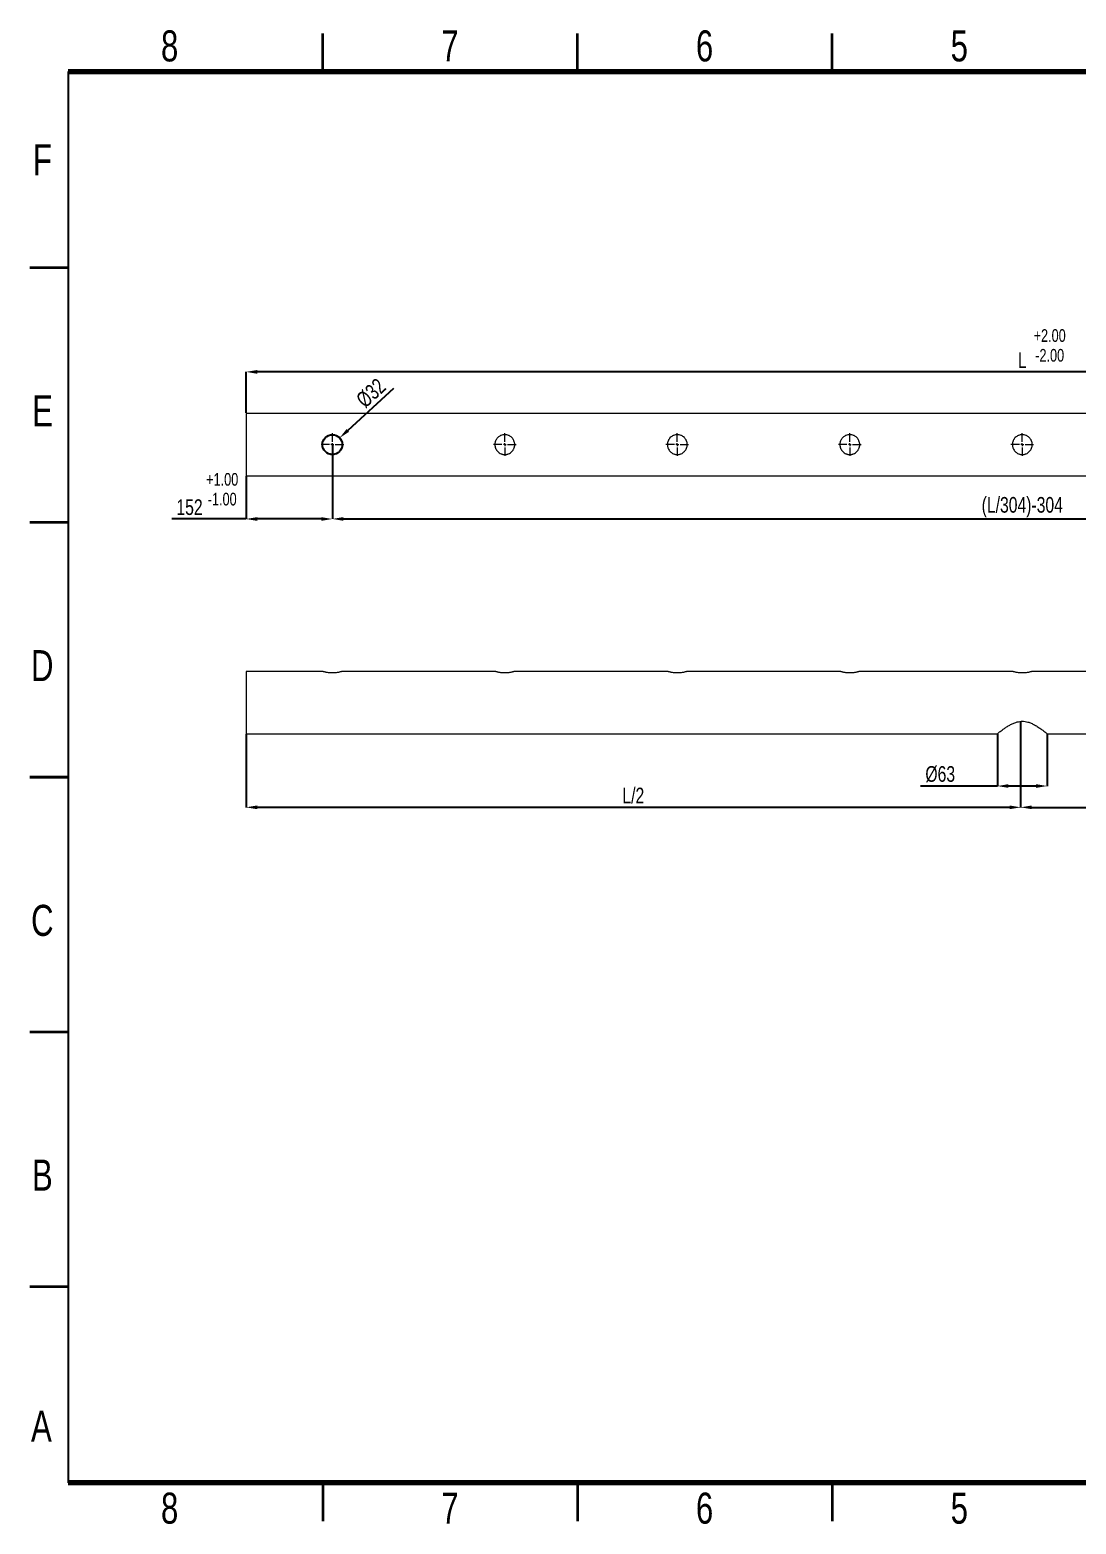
# Model space of a CAD drawing. Header units: millimetres. Extents: x -2608 to 1105, y -1717 to 906.
# Drawn here: x -2608 to -770, y -1717 to 906 of the extents above; entities that cross this region are included whole.
import ezdxf

# ---------------------------------------------------------------- set-up
doc = ezdxf.new("R2010")
doc.units = ezdxf.units.MM
doc.linetypes.add('SLD-Solid', pattern=[0])
doc.styles.add('SLDTEXTSTYLE0', font='TXT', dxfattribs={"width": 0.75})
doc.dimstyles.new('SLDDIMSTYLE30', dxfattribs={"dimscale": 13, "dimtxt": 2.116667, "dimasz": 1.5, "dimexe": 0, "dimexo": 0.0625, "dimgap": 0.529167, "dimtad": 1, "dimdec": 0, "dimrnd": 1e-09, "dimzin": 12, "dimdsep": 46, "dimtxsty": 'SLDTEXTSTYLE0', "dimcen": 0.09, "dimadec": 0, "dimazin": 3, "dimtfac": 1, "dimtdec": 0, "dimtofl": 0, "dimtmove": 0, "dimatfit": 3, "dimfxl": 1, "dimfrac": 2, "dimtolj": 1, "dimtzin": 12, "dimarcsym": 0})

# ---------------------------------------------------------------- blocks, each defined once
blk = doc.blocks.new('SW_CENTERMARKSYMBOL_1')
at = {"color": 0, "linetype": 'SLD-Solid', "lineweight": 0}
for p, q in [((-0.25, 0), (-1, 0)), ((0, 0), (-0.125, 0)), ((0, 0.25), (0, 1)), ((0, 0), (0, 0.125)), ((0, 0), (0, -0.125)), ((0, 0), (0.125, 0)), ((0.25, 0), (1, 0)), ((0, -0.25), (0, -1))]:
    blk.add_line(p, q, dxfattribs=at)
blk = doc.blocks.new('SW_CENTERMARKSYMBOL_2')
at = {"color": 0, "linetype": 'SLD-Solid', "lineweight": 0}
for p, q in [((-0.25, 0), (-1, 0)), ((0, 0), (-0.125, 0)), ((0, 0.25), (0, 1)), ((0, 0), (0, 0.125)), ((0, 0), (0, -0.125)), ((0, 0), (0.125, 0)), ((0.25, 0), (1, 0)), ((0, -0.25), (0, -1))]:
    blk.add_line(p, q, dxfattribs=at)
blk = doc.blocks.new('SW_CENTERMARKSYMBOL_3')
at = {"color": 0, "linetype": 'SLD-Solid', "lineweight": 0}
for p, q in [((-0.25, 0), (-1, 0)), ((0, 0), (-0.125, 0)), ((0, 0.25), (0, 1)), ((0, 0), (0, 0.125)), ((0, 0), (0, -0.125)), ((0, 0), (0.125, 0)), ((0.25, 0), (1, 0)), ((0, -0.25), (0, -1))]:
    blk.add_line(p, q, dxfattribs=at)
blk = doc.blocks.new('SW_CENTERMARKSYMBOL_4')
at = {"color": 0, "linetype": 'SLD-Solid', "lineweight": 0}
for p, q in [((-0.25, 0), (-1, 0)), ((0, 0), (-0.125, 0)), ((0, 0.25), (0, 1)), ((0, 0), (0, 0.125)), ((0, 0), (0, -0.125)), ((0, 0), (0.125, 0)), ((0.25, 0), (1, 0)), ((0, -0.25), (0, -1))]:
    blk.add_line(p, q, dxfattribs=at)
blk = doc.blocks.new('SW_CENTERMARKSYMBOL_5')
at = {"color": 0, "linetype": 'SLD-Solid', "lineweight": 0}
for p, q in [((-0.25, 0), (-1, 0)), ((0, 0), (-0.125, 0)), ((0, 0.25), (0, 1)), ((0, 0), (0, 0.125)), ((0, 0), (0, -0.125)), ((0, 0), (0.125, 0)), ((0.25, 0), (1, 0)), ((0, -0.25), (0, -1))]:
    blk.add_line(p, q, dxfattribs=at)
blk = doc.blocks.new('*D13')
at = {"color": 0, "lineweight": -2, "transparency": 16777216}
for p, q in [((-2228, 233.9), (-2228, 306)), ((478.5, 306), (-2208.5, 306)), ((498, 233.9), (498, 306))]:
    blk.add_line(p, q, dxfattribs=at)
at = {"color": 0, "transparency": 16777216}
for points in [[(-2208.5, 309.2), (-2208.5, 302.7), (-2228, 306)], [(478.5, 309.2), (478.5, 302.7), (498, 306)]]:
    blk.add_solid(points, dxfattribs=at)
at = {"layer": 'Defpoints', "color": 0, "transparency": 16777216}
for p in [(-2228, 306), (-2228, 233.1), (498, 233.1)]:
    blk.add_point(p, dxfattribs=at)
at = {"color": 0, "transparency": 16777216, "insert": (-865, 326.6), "char_height": 27.52, "attachment_point": 5, "style": 'SLDTEXTSTYLE0'}
blk.add_mtext('\\A1;L', dxfattribs=at)
blk = doc.blocks.new('*D16')
at = {"color": 0, "lineweight": -2, "transparency": 16777216}
for p, q in [((-2076.5, 157.6), (-2076.5, 47.7)), ((-2228, 122.7), (-2228, 47.7)), ((-2228, 47.7), (-2358.2, 47.7)), ((-2096, 47.7), (-2208.5, 47.7))]:
    blk.add_line(p, q, dxfattribs=at)
at = {"color": 0, "transparency": 16777216}
for points in [[(-2208.5, 50.9), (-2208.5, 44.4), (-2228, 47.7)], [(-2096, 50.9), (-2096, 44.4), (-2076.5, 47.7)]]:
    blk.add_solid(points, dxfattribs=at)
at = {"layer": 'Defpoints', "color": 0, "transparency": 16777216}
for p in [(-2076.5, 158.4), (-2228, 123.5), (-2228, 47.7)]:
    blk.add_point(p, dxfattribs=at)
at = {"color": 0, "transparency": 16777216, "insert": (-2327.3, 68.3), "char_height": 27.52, "attachment_point": 5, "style": 'SLDTEXTSTYLE0'}
blk.add_mtext('\\A1;152', dxfattribs=at)
blk = doc.blocks.new('*D18')
at = {"color": 0, "lineweight": -2, "transparency": 16777216}
for p, q in [((-2076.5, 177.5), (-2076.5, 47.8)), ((346.6, 177.5), (346.6, 47.8)), ((-2057, 47.8), (327.1, 47.8))]:
    blk.add_line(p, q, dxfattribs=at)
at = {"color": 0, "transparency": 16777216}
for points in [[(-2057, 51), (-2057, 44.5), (-2076.5, 47.8)], [(327.1, 51), (327.1, 44.5), (346.6, 47.8)]]:
    blk.add_solid(points, dxfattribs=at)
at = {"layer": 'Defpoints', "color": 0, "transparency": 16777216}
for p in [(-2076.5, 178.3), (346.6, 178.3), (346.6, 47.8)]:
    blk.add_point(p, dxfattribs=at)
at = {"color": 0, "transparency": 16777216, "insert": (-865, 68.4), "char_height": 27.517, "attachment_point": 5, "style": 'SLDTEXTSTYLE0'}
blk.add_mtext('\\A1;(L/304)-304', dxfattribs=at)
blk = doc.blocks.new('*D19')
at = {"color": 0, "lineweight": -2, "transparency": 16777216}
for p, q in [((-867.9, -308.3), (-867.9, -458.6)), ((-2228, -330.2), (-2228, -458.6)), ((-887.4, -458.6), (-2208.5, -458.6))]:
    blk.add_line(p, q, dxfattribs=at)
at = {"color": 0, "transparency": 16777216}
for points in [[(-2208.5, -455.3), (-2208.5, -461.8), (-2228, -458.6)], [(-887.4, -455.3), (-887.4, -461.8), (-867.9, -458.6)]]:
    blk.add_solid(points, dxfattribs=at)
at = {"layer": 'Defpoints', "color": 0, "transparency": 16777216}
for p in [(-867.9, -307.5), (-2228, -329.4), (-2228, -458.6)]:
    blk.add_point(p, dxfattribs=at)
at = {"color": 0, "transparency": 16777216, "insert": (-1548, -438), "char_height": 27.52, "attachment_point": 5, "style": 'SLDTEXTSTYLE0'}
blk.add_mtext('\\A1;L/2', dxfattribs=at)
blk = doc.blocks.new('*D20')
at = {"color": 0, "lineweight": -2, "transparency": 16777216}
for p, q in [((-867.9, -308.3), (-867.9, -458.6)), ((498, -330.2), (498, -458.6)), ((-848.4, -458.6), (478.5, -458.6))]:
    blk.add_line(p, q, dxfattribs=at)
at = {"color": 0, "transparency": 16777216}
for points in [[(-848.4, -455.3), (-848.4, -461.8), (-867.9, -458.6)], [(478.5, -455.3), (478.5, -461.8), (498, -458.6)]]:
    blk.add_solid(points, dxfattribs=at)
at = {"layer": 'Defpoints', "color": 0, "transparency": 16777216}
for p in [(-867.9, -307.5), (498, -329.4), (498, -458.6)]:
    blk.add_point(p, dxfattribs=at)
at = {"color": 0, "transparency": 16777216, "insert": (-185, -438), "char_height": 27.52, "attachment_point": 5, "style": 'SLDTEXTSTYLE0'}
blk.add_mtext('\\A1;L/2', dxfattribs=at)
blk = doc.blocks.new('*D21')
at = {"color": 0, "lineweight": -2, "transparency": 16777216}
for p, q in [((-1969.2, 276.6), (-2049.3, 203.2)), ((-2077.7, 178.3), (-2075.4, 178.3)), ((-2076.5, 177.1), (-2076.5, 179.5))]:
    blk.add_line(p, q, dxfattribs=at)
at = {"color": 0, "transparency": 16777216}
blk.add_solid([(-2051.5, 205.6), (-2047.1, 200.8), (-2063.7, 190.1)], dxfattribs=at)
at = {"layer": 'Defpoints', "color": 0, "transparency": 16777216}
for p in [(-2063.7, 190.1), (-2089.4, 166.5)]:
    blk.add_point(p, dxfattribs=at)
at = {"color": 0, "transparency": 16777216, "insert": (-2008.5, 268.6), "char_height": 27.52, "attachment_point": 5, "rotation": 42.4722, "style": 'SLDTEXTSTYLE0'}
blk.add_mtext('\\A1;%%C32', dxfattribs=at)
blk = doc.blocks.new('*D22')
at = {"color": 0, "lineweight": -2, "transparency": 16777216}
for p, q in [((-908.8, -330.2), (-908.8, -421.2)), ((-821.2, -330.2), (-821.2, -421.2)), ((-908.8, -421.2), (-1043.5, -421.2)), ((-840.7, -421.2), (-889.3, -421.2))]:
    blk.add_line(p, q, dxfattribs=at)
at = {"color": 0, "transparency": 16777216}
for points in [[(-889.3, -417.9), (-889.3, -424.4), (-908.8, -421.2)], [(-840.7, -417.9), (-840.7, -424.4), (-821.2, -421.2)]]:
    blk.add_solid(points, dxfattribs=at)
at = {"layer": 'Defpoints', "color": 0, "transparency": 16777216}
for p in [(-908.8, -329.4), (-821.2, -329.4), (-908.8, -421.2)]:
    blk.add_point(p, dxfattribs=at)
at = {"color": 0, "transparency": 16777216, "insert": (-1009.1, -400.5), "char_height": 27.52, "attachment_point": 5, "style": 'SLDTEXTSTYLE0'}
blk.add_mtext('\\A1;%%C63', dxfattribs=at)

msp = doc.modelspace()

# ---------------------------------------------------------------- linework, layer by layer
at = {"color": 7, "linetype": 'Continuous', "lineweight": 35}
for p, q in [((-2093.2, 833.1), (-2093.2, 900.1)), ((-1646, 833.1), (-1646, 900.1)), ((-1198.7, 833.1), (-1198.7, 900.1)), ((-2540.5, 488.6), (-2607.6, 488.6)), ((-2540.5, 41.4), (-2607.6, 41.4)), ((-2607.6, -405.9), (-2540.5, -405.9)), ((-2540.5, -405.9), (-2607.6, -405.9)), ((-2540.5, -853.2), (-2607.6, -853.2)), ((-2540.5, -1300.5), (-2607.6, -1300.5)), ((-2093.2, -1644.9), (-2093.2, -1712)), ((-1646, -1644.9), (-1646, -1712)), ((-1198.7, -1644.9), (-1198.7, -1712))]:
    msp.add_line(p, q, dxfattribs=at)
at = {"color": 7, "linetype": 'Continuous', "lineweight": 70}
for p, q in [((-2540.5, 833.1), (1037.8, 833.1)), ((1037.8, -1644.9), (-2540.5, -1644.9))]:
    msp.add_line(p, q, dxfattribs=at)
msp.add_line((-2540.5, 833.1), (-2540.5, -1644.9))
at = {"linetype": 'SLD-Solid', "lineweight": 0}
for p, q in [((498, 233.1), (-2228, 233.1)), ((-2228, 233.1), (-2228, 123.5)), ((-2228, 123.5), (498, 123.5)), ((-2093.9, -219.8), (-2228, -219.8)), ((-2228, -219.8), (-2228, -329.4)), ((-1791, -219.8), (-2059.2, -219.8)), ((-1488.1, -219.8), (-1756.3, -219.8)), ((-1185.3, -219.8), (-1453.4, -219.8)), ((-882.4, -219.8), (-1150.5, -219.8)), ((-579.5, -219.8), (-847.6, -219.8)), ((-2228, -329.4), (-908.8, -329.4)), ((-821.2, -329.4), (498, -329.4))]:
    msp.add_line(p, q, dxfattribs=at)
msp.add_circle((-2076.5, 178.3), 17.4)
for points, knots in [([(-2076.5, 160.9), (-2077.7, 160.9), (-2078.8, 161), (-2080.5, 161.3), (-2081.1, 161.4), (-2082.2, 161.8), (-2082.7, 162), (-2084.3, 162.6), (-2085.3, 163.2), (-2086.7, 164.1), (-2087.2, 164.5), (-2088.1, 165.2), (-2088.5, 165.6), (-2089.7, 166.8), (-2090.4, 167.6), (-2091.7, 169.5), (-2092.2, 170.5), (-2092.9, 172.1), (-2093.1, 172.7), (-2093.4, 173.7), (-2093.5, 174.3), (-2093.9, 176), (-2094, 177.1), (-2094, 178.9), (-2094, 179.4), (-2093.8, 180.6), (-2093.8, 181.2), (-2093.4, 182.8), (-2093.1, 183.9), (-2092.4, 185.5), (-2092.2, 186), (-2091.6, 187), (-2091.3, 187.5), (-2090.7, 188.5), (-2090.4, 188.9), (-2089.7, 189.8), (-2089.3, 190.2), (-2088.1, 191.4), (-2087.2, 192.1), (-2085.8, 193.1), (-2085.3, 193.4), (-2084.3, 193.9), (-2083.8, 194.2), (-2082.2, 194.8), (-2081.1, 195.2), (-2079.4, 195.5), (-2078.8, 195.6), (-2077.7, 195.7), (-2077.1, 195.7), (-2076, 195.7), (-2075.4, 195.7), (-2074.3, 195.6), (-2073.7, 195.5), (-2072, 195.2), (-2070.9, 194.8), (-2069.3, 194.2), (-2068.8, 193.9), (-2067.8, 193.4), (-2067.3, 193.1), (-2065.9, 192.2), (-2065, 191.4), (-2063.8, 190.2), (-2063.4, 189.8), (-2062.7, 188.9), (-2062.4, 188.5), (-2061.7, 187.5), (-2061.5, 187), (-2060.9, 186), (-2060.7, 185.5), (-2060, 183.9), (-2059.7, 182.8), (-2059.3, 181.2), (-2059.3, 180.6), (-2059.1, 179.5), (-2059.1, 178.9), (-2059.1, 177.1), (-2059.2, 176), (-2059.6, 174.3), (-2059.7, 173.8), (-2060, 172.7), (-2060.2, 172.1), (-2060.7, 171.1), (-2060.9, 170.6), (-2061.4, 169.6), (-2061.7, 169.1), (-2062.7, 167.6), (-2063.4, 166.8), (-2064.6, 165.6), (-2065, 165.2), (-2065.9, 164.5), (-2066.4, 164.1), (-2067.8, 163.2), (-2068.8, 162.6), (-2070.4, 162), (-2070.9, 161.8), (-2072, 161.4), (-2072.6, 161.3), (-2074.2, 161), (-2075.4, 160.9), (-2076.5, 160.9)], [0, 0, 0, 0, 0.03125, 0.03125, 0.046875, 0.046875, 0.0625, 0.0625, 0.09375, 0.09375, 0.109375, 0.109375, 0.125, 0.125, 0.15625, 0.15625, 0.1875, 0.1875, 0.203125, 0.203125, 0.21875, 0.21875, 0.25, 0.25, 0.265625, 0.265625, 0.28125, 0.28125, 0.3125, 0.3125, 0.328125, 0.328125, 0.34375, 0.34375, 0.359375, 0.359375, 0.375, 0.375, 0.40625, 0.40625, 0.421875, 0.421875, 0.4375, 0.4375, 0.46875, 0.46875, 0.484375, 0.484375, 0.5, 0.5, 0.515625, 0.515625, 0.53125, 0.53125, 0.5625, 0.5625, 0.578125, 0.578125, 0.59375, 0.59375, 0.625, 0.625, 0.640625, 0.640625, 0.65625, 0.65625, 0.671875, 0.671875, 0.6875, 0.6875, 0.71875, 0.71875, 0.734375, 0.734375, 0.75, 0.75, 0.78125, 0.78125, 0.796875, 0.796875, 0.8125, 0.8125, 0.828125, 0.828125, 0.84375, 0.84375, 0.875, 0.875, 0.890625, 0.890625, 0.90625, 0.90625, 0.9375, 0.9375, 0.953125, 0.953125, 0.96875, 0.96875, 1, 1, 1, 1]), ([(-1773.7, 160.9), (-1774.8, 160.9), (-1776, 161), (-1777.6, 161.3), (-1778.2, 161.4), (-1779.3, 161.8), (-1779.8, 162), (-1781.4, 162.6), (-1782.4, 163.2), (-1783.8, 164.1), (-1784.3, 164.5), (-1785.2, 165.2), (-1785.6, 165.6), (-1786.8, 166.8), (-1787.5, 167.6), (-1788.8, 169.5), (-1789.3, 170.5), (-1790, 172.1), (-1790.2, 172.7), (-1790.5, 173.7), (-1790.6, 174.3), (-1791, 176), (-1791.1, 177.1), (-1791.1, 178.9), (-1791.1, 179.4), (-1791, 180.6), (-1790.9, 181.2), (-1790.5, 182.8), (-1790.2, 183.9), (-1789.5, 185.5), (-1789.3, 186), (-1788.8, 187), (-1788.5, 187.5), (-1787.8, 188.5), (-1787.5, 188.9), (-1786.8, 189.8), (-1786.4, 190.2), (-1785.2, 191.4), (-1784.3, 192.1), (-1782.9, 193.1), (-1782.4, 193.4), (-1781.4, 193.9), (-1780.9, 194.2), (-1779.3, 194.8), (-1778.2, 195.2), (-1776.5, 195.5), (-1776, 195.6), (-1774.8, 195.7), (-1774.2, 195.7), (-1773.1, 195.7), (-1772.5, 195.7), (-1771.4, 195.6), (-1770.8, 195.5), (-1769.1, 195.2), (-1768, 194.8), (-1766.4, 194.2), (-1765.9, 193.9), (-1764.9, 193.4), (-1764.4, 193.1), (-1763, 192.2), (-1762.1, 191.4), (-1760.9, 190.2), (-1760.5, 189.8), (-1759.8, 188.9), (-1759.5, 188.5), (-1758.9, 187.5), (-1758.6, 187), (-1758, 186), (-1757.8, 185.5), (-1757.1, 183.9), (-1756.8, 182.8), (-1756.5, 181.2), (-1756.4, 180.6), (-1756.3, 179.5), (-1756.2, 178.9), (-1756.2, 177.1), (-1756.3, 176), (-1756.7, 174.3), (-1756.8, 173.8), (-1757.1, 172.7), (-1757.3, 172.1), (-1757.8, 171.1), (-1758, 170.6), (-1758.6, 169.6), (-1758.9, 169.1), (-1759.8, 167.6), (-1760.5, 166.8), (-1761.7, 165.6), (-1762.1, 165.2), (-1763, 164.5), (-1763.5, 164.1), (-1764.9, 163.2), (-1765.9, 162.6), (-1767.5, 162), (-1768, 161.8), (-1769.1, 161.4), (-1769.7, 161.3), (-1771.4, 161), (-1772.5, 160.9), (-1773.7, 160.9)], [0, 0, 0, 0, 0.03125, 0.03125, 0.046875, 0.046875, 0.0625, 0.0625, 0.09375, 0.09375, 0.109375, 0.109375, 0.125, 0.125, 0.15625, 0.15625, 0.1875, 0.1875, 0.203125, 0.203125, 0.21875, 0.21875, 0.25, 0.25, 0.265625, 0.265625, 0.28125, 0.28125, 0.3125, 0.3125, 0.328125, 0.328125, 0.34375, 0.34375, 0.359375, 0.359375, 0.375, 0.375, 0.40625, 0.40625, 0.421875, 0.421875, 0.4375, 0.4375, 0.46875, 0.46875, 0.484375, 0.484375, 0.5, 0.5, 0.515625, 0.515625, 0.53125, 0.53125, 0.5625, 0.5625, 0.578125, 0.578125, 0.59375, 0.59375, 0.625, 0.625, 0.640625, 0.640625, 0.65625, 0.65625, 0.671875, 0.671875, 0.6875, 0.6875, 0.71875, 0.71875, 0.734375, 0.734375, 0.75, 0.75, 0.78125, 0.78125, 0.796875, 0.796875, 0.8125, 0.8125, 0.828125, 0.828125, 0.84375, 0.84375, 0.875, 0.875, 0.890625, 0.890625, 0.90625, 0.90625, 0.9375, 0.9375, 0.953125, 0.953125, 0.96875, 0.96875, 1, 1, 1, 1]), ([(-1470.8, 160.9), (-1471.9, 160.9), (-1473.1, 161), (-1474.7, 161.3), (-1475.3, 161.4), (-1476.4, 161.8), (-1476.9, 162), (-1478.5, 162.6), (-1479.5, 163.2), (-1480.9, 164.1), (-1481.4, 164.5), (-1482.3, 165.2), (-1482.7, 165.6), (-1483.9, 166.8), (-1484.6, 167.6), (-1485.9, 169.5), (-1486.4, 170.5), (-1487.1, 172.1), (-1487.3, 172.7), (-1487.6, 173.7), (-1487.8, 174.3), (-1488.1, 176), (-1488.2, 177.1), (-1488.2, 178.9), (-1488.2, 179.4), (-1488.1, 180.6), (-1488, 181.2), (-1487.6, 182.8), (-1487.3, 183.9), (-1486.6, 185.5), (-1486.4, 186), (-1485.9, 187), (-1485.6, 187.5), (-1484.9, 188.5), (-1484.6, 188.9), (-1483.9, 189.8), (-1483.5, 190.2), (-1482.3, 191.4), (-1481.4, 192.1), (-1480, 193.1), (-1479.5, 193.4), (-1478.5, 193.9), (-1478, 194.2), (-1476.4, 194.8), (-1475.3, 195.2), (-1473.6, 195.5), (-1473.1, 195.6), (-1471.9, 195.7), (-1471.3, 195.7), (-1470.2, 195.7), (-1469.6, 195.7), (-1468.5, 195.6), (-1467.9, 195.5), (-1466.2, 195.2), (-1465.1, 194.8), (-1463.6, 194.2), (-1463, 193.9), (-1462, 193.4), (-1461.5, 193.1), (-1460.1, 192.2), (-1459.3, 191.4), (-1458, 190.2), (-1457.7, 189.8), (-1456.9, 188.9), (-1456.6, 188.5), (-1456, 187.5), (-1455.7, 187), (-1455.1, 186), (-1454.9, 185.5), (-1454.2, 183.9), (-1453.9, 182.8), (-1453.6, 181.2), (-1453.5, 180.6), (-1453.4, 179.5), (-1453.3, 178.9), (-1453.3, 177.1), (-1453.4, 176), (-1453.8, 174.3), (-1453.9, 173.8), (-1454.3, 172.7), (-1454.5, 172.1), (-1454.9, 171.1), (-1455.1, 170.6), (-1455.7, 169.6), (-1456, 169.1), (-1456.9, 167.6), (-1457.6, 166.8), (-1458.8, 165.6), (-1459.3, 165.2), (-1460.1, 164.5), (-1460.6, 164.1), (-1462, 163.2), (-1463, 162.6), (-1464.6, 162), (-1465.1, 161.8), (-1466.2, 161.4), (-1466.8, 161.3), (-1468.5, 161), (-1469.6, 160.9), (-1470.8, 160.9)], [0, 0, 0, 0, 0.03125, 0.03125, 0.046875, 0.046875, 0.0625, 0.0625, 0.09375, 0.09375, 0.109375, 0.109375, 0.125, 0.125, 0.15625, 0.15625, 0.1875, 0.1875, 0.203125, 0.203125, 0.21875, 0.21875, 0.25, 0.25, 0.265625, 0.265625, 0.28125, 0.28125, 0.3125, 0.3125, 0.328125, 0.328125, 0.34375, 0.34375, 0.359375, 0.359375, 0.375, 0.375, 0.40625, 0.40625, 0.421875, 0.421875, 0.4375, 0.4375, 0.46875, 0.46875, 0.484375, 0.484375, 0.5, 0.5, 0.515625, 0.515625, 0.53125, 0.53125, 0.5625, 0.5625, 0.578125, 0.578125, 0.59375, 0.59375, 0.625, 0.625, 0.640625, 0.640625, 0.65625, 0.65625, 0.671875, 0.671875, 0.6875, 0.6875, 0.71875, 0.71875, 0.734375, 0.734375, 0.75, 0.75, 0.78125, 0.78125, 0.796875, 0.796875, 0.8125, 0.8125, 0.828125, 0.828125, 0.84375, 0.84375, 0.875, 0.875, 0.890625, 0.890625, 0.90625, 0.90625, 0.9375, 0.9375, 0.953125, 0.953125, 0.96875, 0.96875, 1, 1, 1, 1]), ([(-1167.9, 160.9), (-1169, 160.9), (-1170.2, 161), (-1171.9, 161.3), (-1172.4, 161.4), (-1173.5, 161.8), (-1174.1, 162), (-1175.6, 162.6), (-1176.6, 163.2), (-1178.1, 164.1), (-1178.5, 164.5), (-1179.4, 165.2), (-1179.8, 165.6), (-1181, 166.8), (-1181.7, 167.6), (-1183, 169.5), (-1183.5, 170.5), (-1184.2, 172.1), (-1184.4, 172.7), (-1184.7, 173.7), (-1184.9, 174.3), (-1185.2, 176), (-1185.3, 177.1), (-1185.3, 178.9), (-1185.3, 179.4), (-1185.2, 180.6), (-1185.1, 181.2), (-1184.8, 182.8), (-1184.4, 183.9), (-1183.8, 185.5), (-1183.5, 186), (-1183, 187), (-1182.7, 187.5), (-1182.1, 188.5), (-1181.7, 188.9), (-1181, 189.8), (-1180.6, 190.2), (-1179.4, 191.4), (-1178.5, 192.1), (-1177.1, 193.1), (-1176.6, 193.4), (-1175.6, 193.9), (-1175.1, 194.2), (-1173.5, 194.8), (-1172.4, 195.2), (-1170.8, 195.5), (-1170.2, 195.6), (-1169, 195.7), (-1168.5, 195.7), (-1167.3, 195.7), (-1166.7, 195.7), (-1165.6, 195.6), (-1165, 195.5), (-1163.3, 195.2), (-1162.2, 194.8), (-1160.7, 194.2), (-1160.2, 193.9), (-1159.1, 193.4), (-1158.6, 193.1), (-1157.2, 192.2), (-1156.4, 191.4), (-1155.2, 190.2), (-1154.8, 189.8), (-1154, 188.9), (-1153.7, 188.5), (-1153.1, 187.5), (-1152.8, 187), (-1152.3, 186), (-1152, 185.5), (-1151.3, 183.9), (-1151, 182.8), (-1150.7, 181.2), (-1150.6, 180.6), (-1150.5, 179.5), (-1150.4, 178.9), (-1150.4, 177.1), (-1150.6, 176), (-1150.9, 174.3), (-1151, 173.8), (-1151.4, 172.7), (-1151.6, 172.1), (-1152, 171.1), (-1152.2, 170.6), (-1152.8, 169.6), (-1153.1, 169.1), (-1154, 167.6), (-1154.8, 166.8), (-1155.9, 165.6), (-1156.4, 165.2), (-1157.2, 164.5), (-1157.7, 164.1), (-1159.1, 163.2), (-1160.1, 162.6), (-1161.7, 162), (-1162.2, 161.8), (-1163.3, 161.4), (-1163.9, 161.3), (-1165.6, 161), (-1166.7, 160.9), (-1167.9, 160.9)], [0, 0, 0, 0, 0.03125, 0.03125, 0.046875, 0.046875, 0.0625, 0.0625, 0.09375, 0.09375, 0.109375, 0.109375, 0.125, 0.125, 0.15625, 0.15625, 0.1875, 0.1875, 0.203125, 0.203125, 0.21875, 0.21875, 0.25, 0.25, 0.265625, 0.265625, 0.28125, 0.28125, 0.3125, 0.3125, 0.328125, 0.328125, 0.34375, 0.34375, 0.359375, 0.359375, 0.375, 0.375, 0.40625, 0.40625, 0.421875, 0.421875, 0.4375, 0.4375, 0.46875, 0.46875, 0.484375, 0.484375, 0.5, 0.5, 0.515625, 0.515625, 0.53125, 0.53125, 0.5625, 0.5625, 0.578125, 0.578125, 0.59375, 0.59375, 0.625, 0.625, 0.640625, 0.640625, 0.65625, 0.65625, 0.671875, 0.671875, 0.6875, 0.6875, 0.71875, 0.71875, 0.734375, 0.734375, 0.75, 0.75, 0.78125, 0.78125, 0.796875, 0.796875, 0.8125, 0.8125, 0.828125, 0.828125, 0.84375, 0.84375, 0.875, 0.875, 0.890625, 0.890625, 0.90625, 0.90625, 0.9375, 0.9375, 0.953125, 0.953125, 0.96875, 0.96875, 1, 1, 1, 1]), ([(-865, 160.9), (-866.2, 160.9), (-867.3, 161), (-869, 161.3), (-869.5, 161.4), (-870.6, 161.8), (-871.2, 162), (-872.7, 162.6), (-873.7, 163.2), (-875.2, 164.1), (-875.6, 164.5), (-876.5, 165.2), (-876.9, 165.6), (-878.1, 166.8), (-878.8, 167.6), (-880.1, 169.5), (-880.7, 170.5), (-881.3, 172.1), (-881.5, 172.7), (-881.8, 173.7), (-882, 174.3), (-882.3, 176), (-882.4, 177.1), (-882.4, 178.9), (-882.4, 179.4), (-882.3, 180.6), (-882.2, 181.2), (-881.9, 182.8), (-881.5, 183.9), (-880.9, 185.5), (-880.6, 186), (-880.1, 187), (-879.8, 187.5), (-879.2, 188.5), (-878.8, 188.9), (-878.1, 189.8), (-877.7, 190.2), (-876.5, 191.4), (-875.6, 192.1), (-874.2, 193.1), (-873.7, 193.4), (-872.7, 193.9), (-872.2, 194.2), (-870.6, 194.8), (-869.6, 195.2), (-867.9, 195.5), (-867.3, 195.6), (-866.1, 195.7), (-865.6, 195.7), (-864.4, 195.7), (-863.9, 195.7), (-862.7, 195.6), (-862.1, 195.5), (-860.4, 195.2), (-859.4, 194.8), (-857.8, 194.2), (-857.3, 193.9), (-856.2, 193.4), (-855.8, 193.1), (-854.3, 192.2), (-853.5, 191.4), (-852.3, 190.2), (-851.9, 189.8), (-851.2, 188.9), (-850.8, 188.5), (-850.2, 187.5), (-849.9, 187), (-849.4, 186), (-849.1, 185.5), (-848.5, 183.9), (-848.1, 182.8), (-847.8, 181.2), (-847.7, 180.6), (-847.6, 179.5), (-847.6, 178.9), (-847.6, 177.1), (-847.7, 176), (-848, 174.3), (-848.1, 173.8), (-848.5, 172.7), (-848.7, 172.1), (-849.1, 171.1), (-849.4, 170.6), (-849.9, 169.6), (-850.2, 169.1), (-851.1, 167.6), (-851.9, 166.8), (-853.1, 165.6), (-853.5, 165.2), (-854.4, 164.5), (-854.8, 164.1), (-856.2, 163.2), (-857.2, 162.6), (-858.8, 162), (-859.4, 161.8), (-860.5, 161.4), (-861, 161.3), (-862.7, 161), (-863.8, 160.9), (-865, 160.9)], [0, 0, 0, 0, 0.03125, 0.03125, 0.046875, 0.046875, 0.0625, 0.0625, 0.09375, 0.09375, 0.109375, 0.109375, 0.125, 0.125, 0.15625, 0.15625, 0.1875, 0.1875, 0.203125, 0.203125, 0.21875, 0.21875, 0.25, 0.25, 0.265625, 0.265625, 0.28125, 0.28125, 0.3125, 0.3125, 0.328125, 0.328125, 0.34375, 0.34375, 0.359375, 0.359375, 0.375, 0.375, 0.40625, 0.40625, 0.421875, 0.421875, 0.4375, 0.4375, 0.46875, 0.46875, 0.484375, 0.484375, 0.5, 0.5, 0.515625, 0.515625, 0.53125, 0.53125, 0.5625, 0.5625, 0.578125, 0.578125, 0.59375, 0.59375, 0.625, 0.625, 0.640625, 0.640625, 0.65625, 0.65625, 0.671875, 0.671875, 0.6875, 0.6875, 0.71875, 0.71875, 0.734375, 0.734375, 0.75, 0.75, 0.78125, 0.78125, 0.796875, 0.796875, 0.8125, 0.8125, 0.828125, 0.828125, 0.84375, 0.84375, 0.875, 0.875, 0.890625, 0.890625, 0.90625, 0.90625, 0.9375, 0.9375, 0.953125, 0.953125, 0.96875, 0.96875, 1, 1, 1, 1]), ([(-2076.5, -222.6), (-2077.5, -222.6), (-2079.4, -222.6), (-2082.2, -222.4), (-2084.8, -222), (-2087.2, -221.6), (-2089.3, -221.1), (-2091.1, -220.6), (-2092.6, -220.2), (-2093.5, -219.9), (-2094, -219.8), (-2093.9, -219.8), (-2093.9, -219.8)], [0, 0, 0, 0, 0.102111, 0.207286, 0.30937, 0.414242, 0.519624, 0.627919, 0.735606, 0.846614, 0.95082, 1, 1, 1, 1]), ([(-2059.2, -219.8), (-2059.2, -219.8), (-2059.1, -219.8), (-2059.6, -220), (-2060.5, -220.2), (-2061.9, -220.6), (-2063.7, -221.1), (-2065.8, -221.6), (-2068.3, -222), (-2071, -222.4), (-2073.7, -222.6), (-2075.6, -222.6), (-2076.5, -222.6)], [0, 0, 0, 0, 0.059119, 0.164046, 0.264708, 0.368104, 0.472295, 0.579308, 0.686956, 0.797835, 0.897511, 1, 1, 1, 1]), ([(-1773.7, -222.6), (-1774.6, -222.6), (-1776.5, -222.6), (-1779.3, -222.4), (-1781.9, -222), (-1784.3, -221.6), (-1786.4, -221.1), (-1788.3, -220.6), (-1789.7, -220.2), (-1790.6, -219.9), (-1791.1, -219.8), (-1791, -219.8), (-1791, -219.8)], [0, 0, 0, 0, 0.102111, 0.207287, 0.309371, 0.414242, 0.519625, 0.627919, 0.735606, 0.846614, 0.95082, 1, 1, 1, 1]), ([(-1756.3, -219.8), (-1756.3, -219.8), (-1756.3, -219.8), (-1756.7, -220), (-1757.7, -220.2), (-1759, -220.6), (-1760.8, -221.1), (-1762.9, -221.6), (-1765.4, -222), (-1768.1, -222.4), (-1770.9, -222.6), (-1772.7, -222.6), (-1773.7, -222.6)], [0, 0, 0, 0, 0.059119, 0.164046, 0.264708, 0.368104, 0.472295, 0.579308, 0.686957, 0.797835, 0.897511, 1, 1, 1, 1]), ([(-1470.8, -222.6), (-1471.7, -222.6), (-1473.6, -222.6), (-1476.4, -222.4), (-1479, -222), (-1481.4, -221.6), (-1483.5, -221.1), (-1485.4, -220.6), (-1486.8, -220.2), (-1487.7, -219.9), (-1488.2, -219.8), (-1488.2, -219.8), (-1488.1, -219.8)], [0, 0, 0, 0, 0.102112, 0.207286, 0.30937, 0.414241, 0.519624, 0.627919, 0.735606, 0.846614, 0.95082, 1, 1, 1, 1]), ([(-1453.4, -219.8), (-1453.4, -219.8), (-1453.4, -219.8), (-1453.8, -220), (-1454.8, -220.2), (-1456.1, -220.6), (-1457.9, -221.1), (-1460, -221.6), (-1462.5, -222), (-1465.2, -222.4), (-1468, -222.6), (-1469.8, -222.6), (-1470.8, -222.6)], [0, 0, 0, 0, 0.059119, 0.164046, 0.264707, 0.368105, 0.472295, 0.579307, 0.686957, 0.797835, 0.897511, 1, 1, 1, 1]), ([(-1167.9, -222.6), (-1168.8, -222.6), (-1170.7, -222.6), (-1173.5, -222.4), (-1176.1, -222), (-1178.5, -221.6), (-1180.7, -221.1), (-1182.5, -220.6), (-1183.9, -220.2), (-1184.9, -219.9), (-1185.3, -219.8), (-1185.3, -219.8), (-1185.3, -219.8)], [0, 0, 0, 0, 0.102112, 0.207288, 0.30937, 0.414241, 0.519624, 0.62792, 0.735607, 0.846614, 0.95082, 1, 1, 1, 1]), ([(-1150.5, -219.8), (-1150.5, -219.8), (-1150.5, -219.8), (-1151, -220), (-1151.9, -220.2), (-1153.2, -220.6), (-1155, -221.1), (-1157.1, -221.6), (-1159.6, -222), (-1162.3, -222.4), (-1165.1, -222.6), (-1166.9, -222.6), (-1167.9, -222.6)], [0, 0, 0, 0, 0.059119, 0.164046, 0.264707, 0.368104, 0.472296, 0.579307, 0.686955, 0.797837, 0.897509, 1, 1, 1, 1]), ([(-865, -222.6), (-865.9, -222.6), (-867.8, -222.6), (-870.6, -222.4), (-873.2, -222), (-875.6, -221.6), (-877.8, -221.1), (-879.6, -220.6), (-881, -220.2), (-882, -219.9), (-882.4, -219.8), (-882.4, -219.8), (-882.4, -219.8)], [0, 0, 0, 0, 0.102112, 0.207288, 0.30937, 0.414244, 0.519624, 0.62792, 0.735607, 0.846614, 0.95082, 1, 1, 1, 1]), ([(-847.6, -219.8), (-847.6, -219.8), (-847.6, -219.8), (-848.1, -220), (-849, -220.2), (-850.3, -220.6), (-852.1, -221.1), (-854.2, -221.6), (-856.7, -222), (-859.4, -222.4), (-862.2, -222.6), (-864, -222.6), (-865, -222.6)], [0, 0, 0, 0, 0.059119, 0.164047, 0.264709, 0.368105, 0.472296, 0.579307, 0.686958, 0.797837, 0.897513, 1, 1, 1, 1]), ([(-908.8, -329.3), (-908.8, -329.4), (-908.9, -329.5), (-908.3, -329), (-907, -327.9), (-904.9, -326.3), (-902.2, -324.2), (-898.5, -321.5), (-893.9, -318.3), (-888.6, -315), (-883.7, -312.4), (-879.7, -310.6), (-876.1, -309.2), (-871.8, -308.1), (-867.9, -307.5), (-865.6, -307.5), (-865, -307.5)], [0, 0, 0, 0, 0.016951, 0.102345, 0.180948, 0.26148, 0.347615, 0.435493, 0.539329, 0.645309, 0.740634, 0.789427, 0.838206, 0.904994, 0.973547, 1, 1, 1, 1]), ([(-865, -307.5), (-863.4, -307.5), (-860.1, -307.7), (-854.8, -308.9), (-849.2, -310.9), (-844.3, -313.4), (-840.2, -315.7), (-837, -317.8), (-833.9, -319.8), (-830.6, -322.1), (-827.2, -324.7), (-824.3, -326.9), (-822.3, -328.5), (-821.3, -329.3), (-821.2, -329.3), (-821.2, -329.3)], [0, 0, 0, 0, 0.066721, 0.1356, 0.226073, 0.319037, 0.380701, 0.442367, 0.505819, 0.569266, 0.668173, 0.769662, 0.852423, 0.93748, 1, 1, 1, 1])]:
    msp.add_open_spline(points, degree=3, knots=knots, dxfattribs=at)

# ---------------------------------------------------------------- block references
at = {"linetype": 'Continuous', "lineweight": 0, "xscale": 19.92690014026262, "yscale": 19.92690014026262, "zscale": 19.92690014026262}
for name, p in [('SW_CENTERMARKSYMBOL_1', (-2076.5, 178.3)), ('SW_CENTERMARKSYMBOL_2', (-1773.7, 178.3)), ('SW_CENTERMARKSYMBOL_3', (-1470.8, 178.3)), ('SW_CENTERMARKSYMBOL_4', (-1167.9, 178.3)), ('SW_CENTERMARKSYMBOL_5', (-865, 178.3))]:
    msp.add_blockref(name, p, dxfattribs=at)

# ---------------------------------------------------------------- texts
at = {"color": 7, "linetype": 'Continuous', "lineweight": 0, "char_height": 54.5, "attachment_point": 2, "style": 'SLDTEXTSTYLE0'}
for s, insert in [('8', (-2362.2, 905.6)), ('7', (-1870.1, 905.6)), ('6', (-1422.9, 905.6)), ('5', (-975.6, 905.6)), ('F', (-2585.8, 705.4)), ('E', (-2585.2, 264.8)), ('D', (-2585.9, -182.5)), ('C', (-2585.8, -629.8)), ('B', (-2585.7, -1077.1)), ('A', (-2587.4, -1517.7)), ('8', (-2362.2, -1661.8)), ('7', (-1870.1, -1661.8)), ('6', (-1422.9, -1661.8)), ('5', (-975.6, -1661.8))]:
    msp.add_mtext(s, dxfattribs=dict(at, insert=insert))
at = {"color": 7, "linetype": 'Continuous', "lineweight": 18, "char_height": 22.22, "attachment_point": 2, "style": 'SLDTEXTSTYLE0'}
for s, insert in [('\\A1;+2.00', (-816.9, 380.9)), ('\\A1;-2.00', (-816.9, 346.2)), ('\\A1;+1.00', (-2269.9, 128.4)), ('\\A1;-1.00', (-2269.9, 93.7))]:
    msp.add_mtext(s, dxfattribs=dict(at, insert=insert))

# ---------------------------------------------------------------- dimensions: what is measured, and where the dimension line sits
for base, p1, p2, text, picture, middle in [((-2228, 306), (498, 233.1), (-2228, 233.1), 'L', '*D13', (-865, 326.6)), ((346.6, 47.8), (-2076.5, 178.3), (346.6, 178.3), '(L/304)-304', '*D18', (-865, 68.4)), ((-2228, -458.6), (-867.9, -307.5), (-2228, -329.4), 'L/2', '*D19', (-1548, -438)), ((498, -458.6), (-867.9, -307.5), (498, -329.4), 'L/2', '*D20', (-185, -438))]:
    dim = msp.add_linear_dim(base=base, p1=p1, p2=p2, text=text, dimstyle='SLDDIMSTYLE30')
    dim.commit()
    dim.dimension.update_dxf_attribs({"geometry": picture, "text_midpoint": middle})
dim = msp.add_diameter_dim_2p(p1=(-2089.4, 166.5), p2=(-2063.7, 190.1), text='%%C32', dimstyle='SLDDIMSTYLE30')
dim.commit()
dim.dimension.update_dxf_attribs({"geometry": '*D21', "text_midpoint": (-1994.6, 253.4), "dimtype": 163})
for base, p1, p2, text, picture, middle in [((-2228, 47.7), (-2076.5, 158.4), (-2228, 123.5), '152', '*D16', (-2327.3, 47.7)), ((-908.8, -421.2), (-821.2, -329.4), (-908.8, -329.4), '%%C63', '*D22', (-1009.1, -421.2))]:
    dim = msp.add_linear_dim(base=base, p1=p1, p2=p2, text=text, dimstyle='SLDDIMSTYLE30')
    dim.commit()
    dim.dimension.update_dxf_attribs({"geometry": picture, "text_midpoint": middle, "dimtype": 160})

doc.saveas('drawing.dxf')
